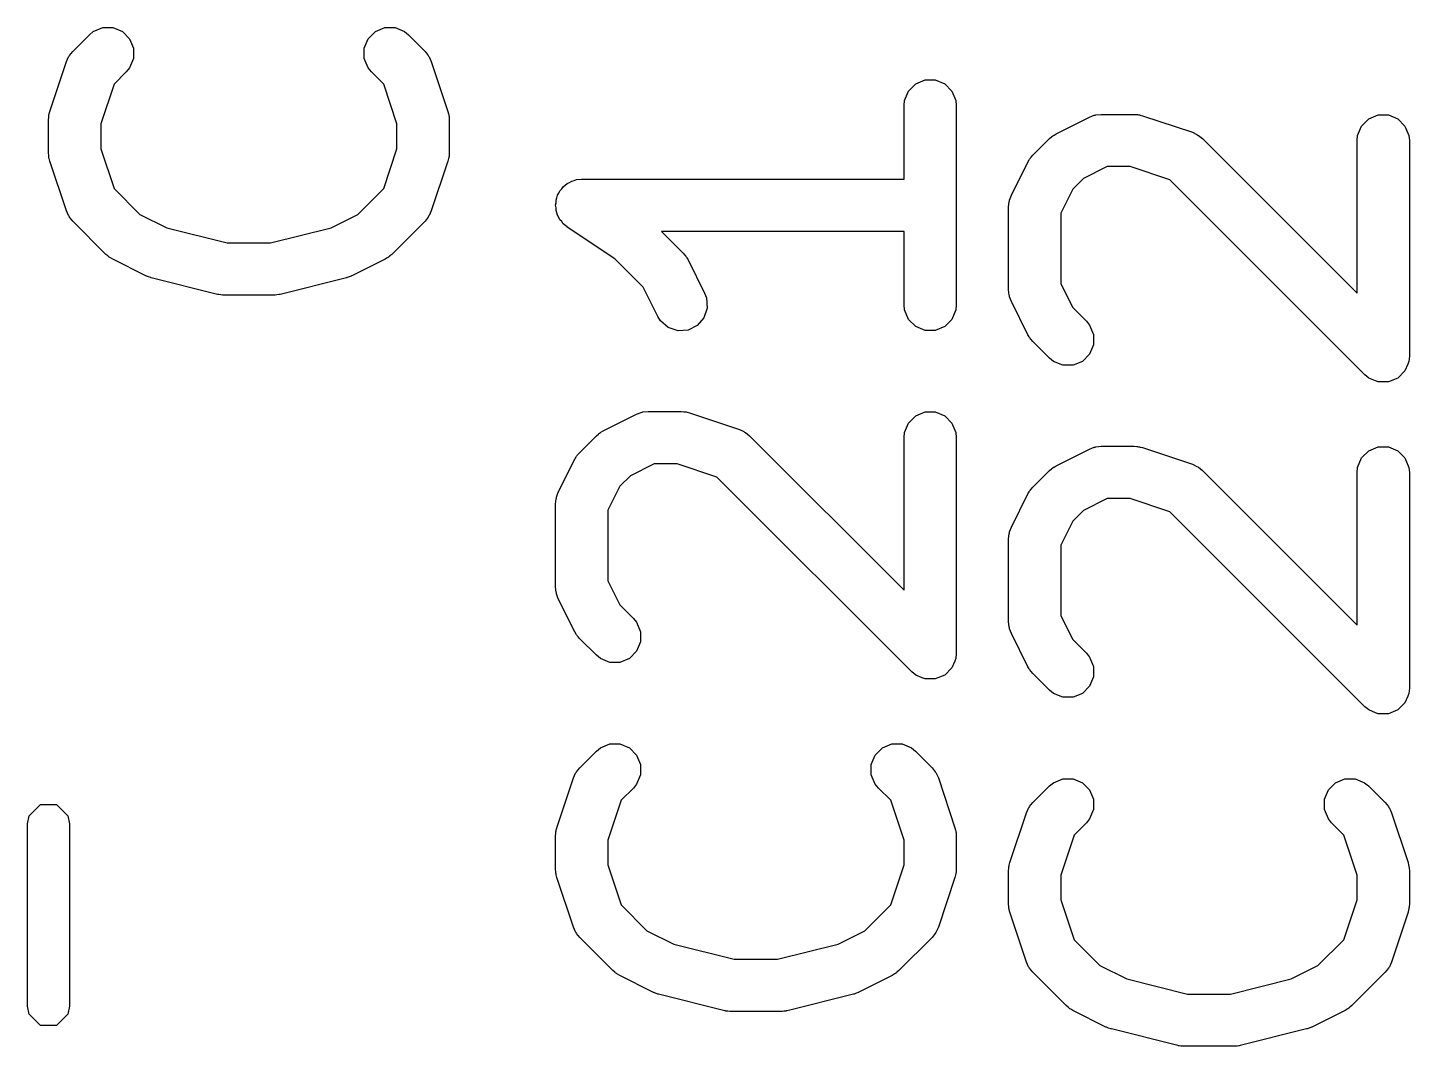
# Model space of a CAD drawing. Header units: inches. Extents: x 1.99 to 4.41, y -4.34 to -2.1.
# Drawn here: x 3.8364 to 3.9925, y -3.8983 to -3.7832 of the extents above; entities that cross this region are included whole.
import ezdxf

# ---------------------------------------------------------------- set-up
doc = ezdxf.new("R2010")
doc.units = ezdxf.units.IN
doc.header["$MEASUREMENT"] = 0
doc.layers.add('BLACK', color=250, linetype='CONTINUOUS')

msp = doc.modelspace()

# ---------------------------------------------------------------- linework, layer by layer
at = {"layer": 'BLACK', "linetype": 'CONTINUOUS'}
for p, q in [((3.84339, -3.78405), (3.84383, -3.78368)), ((3.84383, -3.78368), (3.8449, -3.78324)), ((3.8449, -3.78324), (3.84605, -3.78324)), ((3.84605, -3.78324), (3.84712, -3.78368)), ((3.84712, -3.78368), (3.84793, -3.7845)), ((3.87489, -3.7845), (3.87571, -3.78368)), ((3.87571, -3.78368), (3.87677, -3.78324)), ((3.87677, -3.78324), (3.87792, -3.78324)), ((3.87792, -3.78324), (3.87899, -3.78368)), ((3.87899, -3.78368), (3.87943, -3.78405)), ((3.84151, -3.78592), (3.84339, -3.78405)), ((3.84793, -3.7845), (3.84837, -3.78556)), ((3.87445, -3.78556), (3.87489, -3.7845)), ((3.87943, -3.78405), (3.88131, -3.78592)), ((3.8408, -3.78708), (3.84103, -3.78655)), ((3.84103, -3.78655), (3.8411, -3.78647)), ((3.8411, -3.78647), (3.84114, -3.78637)), ((3.84114, -3.78637), (3.84151, -3.78592)), ((3.84837, -3.78671), (3.84793, -3.78778)), ((3.84837, -3.78556), (3.84837, -3.78671)), ((3.87445, -3.78671), (3.87445, -3.78556)), ((3.87489, -3.78778), (3.87445, -3.78671)), ((3.88131, -3.78592), (3.88168, -3.78637)), ((3.88168, -3.78637), (3.88172, -3.78647)), ((3.88172, -3.78647), (3.88179, -3.78655)), ((3.88179, -3.78655), (3.88202, -3.78708)), ((3.83892, -3.7927), (3.8408, -3.78708)), ((3.84756, -3.78822), (3.84618, -3.78961)), ((3.84793, -3.78778), (3.84756, -3.78822)), ((3.87526, -3.78822), (3.87489, -3.78778)), ((3.87664, -3.78961), (3.87526, -3.78822)), ((3.88202, -3.78708), (3.8839, -3.7927)), ((3.84618, -3.78961), (3.84468, -3.79411)), ((3.87814, -3.79411), (3.87664, -3.78961)), ((3.93592, -3.79041), (3.93674, -3.7896)), ((3.93674, -3.7896), (3.9378, -3.78915)), ((3.9378, -3.78915), (3.93895, -3.78915)), ((3.93895, -3.78915), (3.94002, -3.7896)), ((3.94002, -3.7896), (3.94083, -3.79041)), ((3.93543, -3.79205), (3.93548, -3.79147)), ((3.93548, -3.79147), (3.93592, -3.79041)), ((3.94083, -3.79041), (3.94127, -3.79147)), ((3.94127, -3.79147), (3.94133, -3.79205)), ((3.83882, -3.79316), (3.83883, -3.79306)), ((3.83883, -3.79306), (3.83886, -3.79299)), ((3.83886, -3.79299), (3.83892, -3.7927)), ((3.8839, -3.7927), (3.88396, -3.79299)), ((3.88396, -3.79299), (3.88399, -3.79306)), ((3.88399, -3.79306), (3.884, -3.79316)), ((3.93543, -3.80035), (3.93543, -3.79205)), ((3.94133, -3.79205), (3.94133, -3.81455)), ((3.95701, -3.79313), (3.95711, -3.79309)), ((3.95711, -3.79309), (3.95769, -3.79304)), ((3.95769, -3.79304), (3.96144, -3.79304)), ((3.96144, -3.79304), (3.96173, -3.79306)), ((3.96173, -3.79306), (3.96181, -3.79306)), ((3.96181, -3.79306), (3.96191, -3.79308)), ((3.96191, -3.79308), (3.96201, -3.79309)), ((3.96201, -3.79309), (3.96209, -3.79312)), ((3.98792, -3.79353), (3.98898, -3.79309)), ((3.98898, -3.79309), (3.99014, -3.79309)), ((3.99014, -3.79309), (3.9912, -3.79353)), ((3.83877, -3.79364), (3.8388, -3.79334)), ((3.83877, -3.79738), (3.83877, -3.79364)), ((3.8388, -3.79327), (3.83882, -3.79316)), ((3.8388, -3.79334), (3.8388, -3.79327)), ((3.84468, -3.79411), (3.84468, -3.79691)), ((3.87814, -3.79691), (3.87814, -3.79411)), ((3.884, -3.79316), (3.88402, -3.79327)), ((3.88402, -3.79327), (3.88402, -3.79334)), ((3.88402, -3.79334), (3.88405, -3.79364)), ((3.88405, -3.79364), (3.88405, -3.79738)), ((3.95262, -3.79522), (3.95637, -3.79335)), ((3.95637, -3.79335), (3.95691, -3.79314)), ((3.95691, -3.79314), (3.95701, -3.79313)), ((3.96209, -3.79312), (3.96237, -3.79319)), ((3.96237, -3.79319), (3.968, -3.79506)), ((3.98666, -3.79541), (3.9871, -3.79435)), ((3.9871, -3.79435), (3.98792, -3.79353)), ((3.9912, -3.79353), (3.99201, -3.79435)), ((3.99201, -3.79435), (3.99246, -3.79541)), ((3.94998, -3.79765), (3.95185, -3.79577)), ((3.95185, -3.79577), (3.95208, -3.79559)), ((3.95208, -3.79559), (3.95213, -3.79553)), ((3.95213, -3.79553), (3.95222, -3.79547)), ((3.95222, -3.79547), (3.9523, -3.79541)), ((3.9523, -3.79541), (3.95237, -3.79538)), ((3.95237, -3.79538), (3.95262, -3.79522)), ((3.968, -3.79506), (3.96852, -3.7953)), ((3.96852, -3.7953), (3.9686, -3.79537)), ((3.9686, -3.79537), (3.9687, -3.79541)), ((3.9687, -3.79541), (3.96915, -3.79577)), ((3.96915, -3.79577), (3.98661, -3.81323)), ((3.98661, -3.79599), (3.98666, -3.79541)), ((3.98661, -3.81323), (3.98661, -3.79599)), ((3.99246, -3.79541), (3.99251, -3.79599)), ((3.99251, -3.79599), (3.99251, -3.82036)), ((3.8388, -3.79768), (3.83877, -3.79738)), ((3.8388, -3.79775), (3.8388, -3.79768)), ((3.83882, -3.79786), (3.8388, -3.79775)), ((3.84468, -3.79691), (3.84618, -3.80141)), ((3.87664, -3.80141), (3.87814, -3.79691)), ((3.88402, -3.79775), (3.884, -3.79786)), ((3.88405, -3.79738), (3.88402, -3.79768)), ((3.88402, -3.79768), (3.88402, -3.79775)), ((3.94979, -3.79788), (3.94998, -3.79765)), ((3.83883, -3.79796), (3.83882, -3.79786)), ((3.83886, -3.79803), (3.83883, -3.79796)), ((3.83892, -3.79832), (3.83886, -3.79803)), ((3.8408, -3.80394), (3.83892, -3.79832)), ((3.8839, -3.79832), (3.88202, -3.80394)), ((3.88396, -3.79803), (3.8839, -3.79832)), ((3.88399, -3.79796), (3.88396, -3.79803)), ((3.884, -3.79786), (3.88399, -3.79796)), ((3.94755, -3.80217), (3.94942, -3.79842)), ((3.94942, -3.79842), (3.94958, -3.79817)), ((3.94958, -3.79817), (3.94961, -3.7981)), ((3.94961, -3.7981), (3.94968, -3.79802)), ((3.94968, -3.79802), (3.94973, -3.79793)), ((3.94973, -3.79793), (3.94979, -3.79788)), ((3.95839, -3.79894), (3.95569, -3.80029)), ((3.96096, -3.79894), (3.95839, -3.79894)), ((3.96547, -3.80044), (3.96096, -3.79894)), ((3.89716, -3.80105), (3.89737, -3.80084)), ((3.89737, -3.80084), (3.89764, -3.80073)), ((3.89764, -3.80073), (3.89788, -3.80057)), ((3.89788, -3.80057), (3.89816, -3.80052)), ((3.89816, -3.80052), (3.89843, -3.8004)), ((3.89843, -3.8004), (3.899, -3.80035)), ((3.899, -3.80035), (3.89901, -3.80035)), ((3.89901, -3.80035), (3.89901, -3.80035)), ((3.89901, -3.80035), (3.89901, -3.80035)), ((3.89901, -3.80035), (3.93543, -3.80035)), ((3.95569, -3.80029), (3.95449, -3.80149)), ((3.98747, -3.82245), (3.96547, -3.80044)), ((3.84618, -3.80141), (3.8491, -3.80433)), ((3.87372, -3.80433), (3.87664, -3.80141)), ((3.89611, -3.80272), (3.89622, -3.80246)), ((3.89622, -3.80246), (3.89628, -3.80217)), ((3.89628, -3.80217), (3.89644, -3.80193)), ((3.89644, -3.80193), (3.89655, -3.80166)), ((3.89655, -3.80166), (3.89676, -3.80145)), ((3.89676, -3.80145), (3.89692, -3.80121)), ((3.89692, -3.80121), (3.89716, -3.80105)), ((3.94734, -3.80271), (3.94755, -3.80217)), ((3.95449, -3.80149), (3.95314, -3.80418)), ((3.84103, -3.80447), (3.8408, -3.80394)), ((3.88202, -3.80394), (3.88179, -3.80447)), ((3.89606, -3.8033), (3.89611, -3.80302)), ((3.89611, -3.80359), (3.89606, -3.8033)), ((3.89611, -3.80302), (3.89611, -3.80272)), ((3.89611, -3.80388), (3.89611, -3.80359)), ((3.89622, -3.80415), (3.89611, -3.80388)), ((3.94724, -3.80349), (3.94729, -3.80291)), ((3.94724, -3.81286), (3.94724, -3.80349)), ((3.94729, -3.80291), (3.94733, -3.80281)), ((3.94733, -3.80281), (3.94734, -3.80271)), ((3.8411, -3.80455), (3.84103, -3.80447)), ((3.84114, -3.80465), (3.8411, -3.80455)), ((3.84151, -3.8051), (3.84114, -3.80465)), ((3.84526, -3.80885), (3.84151, -3.8051)), ((3.8491, -3.80433), (3.85213, -3.80585)), ((3.87069, -3.80585), (3.87372, -3.80433)), ((3.88131, -3.8051), (3.87756, -3.80885)), ((3.88168, -3.80465), (3.88131, -3.8051)), ((3.88172, -3.80455), (3.88168, -3.80465)), ((3.88179, -3.80447), (3.88172, -3.80455)), ((3.89628, -3.80443), (3.89622, -3.80415)), ((3.89644, -3.80467), (3.89628, -3.80443)), ((3.89655, -3.80494), (3.89644, -3.80467)), ((3.89676, -3.80515), (3.89655, -3.80494)), ((3.89692, -3.80539), (3.89676, -3.80515)), ((3.89737, -3.80575), (3.89692, -3.80539)), ((3.95314, -3.80418), (3.95314, -3.81216)), ((3.85213, -3.80585), (3.85896, -3.80756)), ((3.86386, -3.80756), (3.87069, -3.80585)), ((3.89737, -3.80576), (3.89737, -3.80575)), ((3.89737, -3.80575), (3.89737, -3.80575)), ((3.90275, -3.80934), (3.89737, -3.80576)), ((3.89737, -3.80576), (3.89737, -3.80576)), ((3.93543, -3.80625), (3.90801, -3.80625)), ((3.90801, -3.80625), (3.91047, -3.80871)), ((3.93543, -3.81455), (3.93543, -3.80625)), ((3.85896, -3.80756), (3.86386, -3.80756)), ((3.91047, -3.80871), (3.91066, -3.80894)), ((3.84549, -3.80903), (3.84526, -3.80885)), ((3.84554, -3.80909), (3.84549, -3.80903)), ((3.84563, -3.80915), (3.84554, -3.80909)), ((3.84571, -3.80921), (3.84563, -3.80915)), ((3.84578, -3.80924), (3.84571, -3.80921)), ((3.84603, -3.8094), (3.84578, -3.80924)), ((3.84978, -3.81127), (3.84603, -3.8094)), ((3.87679, -3.8094), (3.87304, -3.81127)), ((3.87704, -3.80924), (3.87679, -3.8094)), ((3.87711, -3.80921), (3.87704, -3.80924)), ((3.87719, -3.80915), (3.87711, -3.80921)), ((3.87728, -3.80909), (3.87719, -3.80915)), ((3.87733, -3.80903), (3.87728, -3.80909)), ((3.87756, -3.80885), (3.87733, -3.80903)), ((3.90596, -3.81255), (3.90275, -3.80934)), ((3.91066, -3.80894), (3.91072, -3.80899)), ((3.91072, -3.80899), (3.91077, -3.80908)), ((3.91077, -3.80908), (3.91084, -3.80916)), ((3.91084, -3.80916), (3.91087, -3.80923)), ((3.91087, -3.80923), (3.91102, -3.80948)), ((3.91102, -3.80948), (3.9129, -3.81323)), ((3.84982, -3.81129), (3.84978, -3.81127)), ((3.84984, -3.8113), (3.84982, -3.81129)), ((3.85008, -3.81139), (3.84984, -3.8113)), ((3.85032, -3.81148), (3.85008, -3.81139)), ((3.85034, -3.81148), (3.85032, -3.81148)), ((3.85038, -3.8115), (3.85034, -3.81148)), ((3.85788, -3.81337), (3.85038, -3.8115)), ((3.87244, -3.8115), (3.86494, -3.81337)), ((3.87248, -3.81148), (3.87244, -3.8115)), ((3.8725, -3.81148), (3.87248, -3.81148)), ((3.87274, -3.81139), (3.8725, -3.81148)), ((3.87298, -3.8113), (3.87274, -3.81139)), ((3.873, -3.81129), (3.87298, -3.8113)), ((3.87304, -3.81127), (3.873, -3.81129)), ((3.85798, -3.81339), (3.85788, -3.81337)), ((3.85802, -3.8134), (3.85798, -3.81339)), ((3.85824, -3.81343), (3.85802, -3.8134)), ((3.8648, -3.8134), (3.86458, -3.81343)), ((3.86484, -3.81339), (3.8648, -3.8134)), ((3.86494, -3.81337), (3.86484, -3.81339)), ((3.90762, -3.81587), (3.90596, -3.81255)), ((3.9129, -3.81323), (3.91311, -3.81377)), ((3.94729, -3.81344), (3.94724, -3.81286)), ((3.95314, -3.81216), (3.95449, -3.81486)), ((3.85845, -3.81346), (3.85824, -3.81343)), ((3.8585, -3.81345), (3.85845, -3.81346)), ((3.8586, -3.81346), (3.8585, -3.81345)), ((3.86422, -3.81346), (3.8586, -3.81346)), ((3.86432, -3.81345), (3.86422, -3.81346)), ((3.86437, -3.81346), (3.86432, -3.81345)), ((3.86458, -3.81343), (3.86437, -3.81346)), ((3.91319, -3.81492), (3.91282, -3.81601)), ((3.91311, -3.81377), (3.91319, -3.81492)), ((3.93548, -3.81512), (3.93543, -3.81455)), ((3.94133, -3.81455), (3.94127, -3.81512)), ((3.94733, -3.81353), (3.94729, -3.81344)), ((3.94734, -3.81364), (3.94733, -3.81353)), ((3.94755, -3.81418), (3.94734, -3.81364)), ((3.94942, -3.81793), (3.94755, -3.81418)), ((3.95449, -3.81486), (3.95603, -3.8164)), ((3.90792, -3.81636), (3.90762, -3.81587)), ((3.90879, -3.81711), (3.90792, -3.81636)), ((3.91282, -3.81601), (3.91207, -3.81688)), ((3.93592, -3.81619), (3.93548, -3.81512)), ((3.93674, -3.817), (3.93592, -3.81619)), ((3.94083, -3.81619), (3.94002, -3.817)), ((3.94127, -3.81512), (3.94083, -3.81619)), ((3.95603, -3.8164), (3.95639, -3.81684)), ((3.90989, -3.81748), (3.90879, -3.81711)), ((3.91104, -3.8174), (3.90989, -3.81748)), ((3.91207, -3.81688), (3.91104, -3.8174)), ((3.9378, -3.81744), (3.93674, -3.817)), ((3.93895, -3.81744), (3.9378, -3.81744)), ((3.94002, -3.817), (3.93895, -3.81744)), ((3.94958, -3.81818), (3.94942, -3.81793)), ((3.95639, -3.81684), (3.95684, -3.81791)), ((3.95684, -3.81791), (3.95684, -3.81906)), ((3.94961, -3.81825), (3.94958, -3.81818)), ((3.94968, -3.81833), (3.94961, -3.81825)), ((3.94973, -3.81842), (3.94968, -3.81833)), ((3.94979, -3.81847), (3.94973, -3.81842)), ((3.94998, -3.8187), (3.94979, -3.81847)), ((3.95185, -3.82057), (3.94998, -3.8187)), ((3.95684, -3.81906), (3.95639, -3.82013)), ((3.9523, -3.82094), (3.95185, -3.82057)), ((3.95336, -3.82138), (3.9523, -3.82094)), ((3.95558, -3.82094), (3.95452, -3.82138)), ((3.95639, -3.82013), (3.95558, -3.82094)), ((3.99246, -3.82094), (3.99233, -3.82125)), ((3.99251, -3.82036), (3.99246, -3.82094)), ((3.95452, -3.82138), (3.95336, -3.82138)), ((3.98792, -3.82282), (3.98747, -3.82245)), ((3.99201, -3.822), (3.9912, -3.82282)), ((3.99233, -3.82125), (3.99201, -3.822)), ((3.98867, -3.82313), (3.98792, -3.82282)), ((3.98898, -3.82326), (3.98867, -3.82313)), ((3.99014, -3.82326), (3.98898, -3.82326)), ((3.98898, -3.82326), (3.98898, -3.82326)), ((3.9912, -3.82282), (3.99014, -3.82326)), ((3.90144, -3.82878), (3.90519, -3.82691)), ((3.90519, -3.82691), (3.90573, -3.8267)), ((3.90573, -3.8267), (3.90583, -3.82669)), ((3.90583, -3.82669), (3.90593, -3.82665)), ((3.90593, -3.82665), (3.90651, -3.82659)), ((3.90651, -3.82659), (3.91026, -3.82659)), ((3.91026, -3.82659), (3.91055, -3.82662)), ((3.91055, -3.82662), (3.91063, -3.82662)), ((3.91063, -3.82662), (3.91073, -3.82664)), ((3.91073, -3.82664), (3.91083, -3.82665)), ((3.91083, -3.82665), (3.91091, -3.82668)), ((3.91091, -3.82668), (3.91119, -3.82675)), ((3.91119, -3.82675), (3.91682, -3.82862)), ((3.93592, -3.82791), (3.93674, -3.82709)), ((3.93674, -3.82709), (3.9378, -3.82665)), ((3.9378, -3.82665), (3.93895, -3.82665)), ((3.93895, -3.82665), (3.94002, -3.82709)), ((3.94002, -3.82709), (3.94083, -3.82791)), ((3.90104, -3.82903), (3.90112, -3.82897)), ((3.90112, -3.82897), (3.90119, -3.82894)), ((3.90119, -3.82894), (3.90144, -3.82878)), ((3.91682, -3.82862), (3.91734, -3.82886)), ((3.91734, -3.82886), (3.91742, -3.82893)), ((3.91742, -3.82893), (3.91752, -3.82897)), ((3.91752, -3.82897), (3.91797, -3.82933)), ((3.93543, -3.82955), (3.93548, -3.82897)), ((3.93548, -3.82897), (3.93592, -3.82791)), ((3.94083, -3.82791), (3.94127, -3.82897)), ((3.94127, -3.82897), (3.94133, -3.82955)), ((3.8988, -3.83121), (3.90067, -3.82933)), ((3.90067, -3.82933), (3.9009, -3.82915)), ((3.9009, -3.82915), (3.90095, -3.82909)), ((3.90095, -3.82909), (3.90104, -3.82903)), ((3.91797, -3.82933), (3.93543, -3.84679)), ((3.93543, -3.84679), (3.93543, -3.82955)), ((3.94133, -3.82955), (3.94133, -3.85392)), ((3.95711, -3.83059), (3.95769, -3.83053)), ((3.95769, -3.83053), (3.96144, -3.83053)), ((3.96144, -3.83053), (3.96173, -3.83056)), ((3.96173, -3.83056), (3.96181, -3.83055)), ((3.96181, -3.83055), (3.96191, -3.83058)), ((3.96191, -3.83058), (3.96201, -3.83059)), ((3.89637, -3.83572), (3.89824, -3.83198)), ((3.89824, -3.83198), (3.8984, -3.83173)), ((3.8984, -3.83173), (3.89843, -3.83166)), ((3.89843, -3.83166), (3.89849, -3.83157)), ((3.89849, -3.83157), (3.89855, -3.83149)), ((3.89855, -3.83149), (3.89861, -3.83143)), ((3.89861, -3.83143), (3.8988, -3.83121)), ((3.95262, -3.83272), (3.95637, -3.83084)), ((3.95637, -3.83084), (3.95691, -3.83064)), ((3.95691, -3.83064), (3.95701, -3.83063)), ((3.95701, -3.83063), (3.95711, -3.83059)), ((3.96201, -3.83059), (3.96209, -3.83062)), ((3.96209, -3.83062), (3.96237, -3.83068)), ((3.96237, -3.83068), (3.968, -3.83256)), ((3.98666, -3.83291), (3.9871, -3.83184)), ((3.9871, -3.83184), (3.98792, -3.83103)), ((3.98792, -3.83103), (3.98898, -3.83059)), ((3.98898, -3.83059), (3.99014, -3.83059)), ((3.99014, -3.83059), (3.9912, -3.83103)), ((3.9912, -3.83103), (3.99201, -3.83184)), ((3.99201, -3.83184), (3.99246, -3.83291)), ((3.9072, -3.8325), (3.90451, -3.83385)), ((3.90978, -3.8325), (3.9072, -3.8325)), ((3.91429, -3.834), (3.90978, -3.8325)), ((3.94998, -3.83514), (3.95185, -3.83327)), ((3.95185, -3.83327), (3.95208, -3.83308)), ((3.95208, -3.83308), (3.95213, -3.83303)), ((3.95213, -3.83303), (3.95222, -3.83297)), ((3.95222, -3.83297), (3.9523, -3.8329)), ((3.9523, -3.8329), (3.95237, -3.83287)), ((3.95237, -3.83287), (3.95262, -3.83272)), ((3.968, -3.83256), (3.96852, -3.83279)), ((3.96852, -3.83279), (3.9686, -3.83286)), ((3.9686, -3.83286), (3.9687, -3.8329)), ((3.9687, -3.8329), (3.96915, -3.83327)), ((3.96915, -3.83327), (3.98661, -3.85073)), ((3.98661, -3.83348), (3.98666, -3.83291)), ((3.98661, -3.85073), (3.98661, -3.83348)), ((3.99246, -3.83291), (3.99251, -3.83348)), ((3.99251, -3.83348), (3.99251, -3.85786)), ((3.90331, -3.83504), (3.90196, -3.83774)), ((3.90451, -3.83385), (3.90331, -3.83504)), ((3.93629, -3.85601), (3.91429, -3.834)), ((3.94979, -3.83537), (3.94998, -3.83514)), ((3.89606, -3.83705), (3.89611, -3.83647)), ((3.89611, -3.83647), (3.89615, -3.83637)), ((3.89615, -3.83637), (3.89616, -3.83627)), ((3.89616, -3.83627), (3.89637, -3.83572)), ((3.94755, -3.83966), (3.94942, -3.83591)), ((3.94942, -3.83591), (3.94958, -3.83566)), ((3.94958, -3.83566), (3.94961, -3.83559)), ((3.94961, -3.83559), (3.94968, -3.83551)), ((3.94968, -3.83551), (3.94973, -3.83542)), ((3.94973, -3.83542), (3.94979, -3.83537)), ((3.95839, -3.83644), (3.95569, -3.83778)), ((3.96096, -3.83644), (3.95839, -3.83644)), ((3.96547, -3.83794), (3.96096, -3.83644)), ((3.89606, -3.84642), (3.89606, -3.83705)), ((3.90196, -3.83774), (3.90196, -3.84572)), ((3.95569, -3.83778), (3.95449, -3.83898)), ((3.98747, -3.85994), (3.96547, -3.83794)), ((3.94734, -3.8402), (3.94755, -3.83966)), ((3.95449, -3.83898), (3.95314, -3.84168)), ((3.94724, -3.84098), (3.94729, -3.84041)), ((3.94724, -3.85036), (3.94724, -3.84098)), ((3.94729, -3.84041), (3.94733, -3.84031)), ((3.94733, -3.84031), (3.94734, -3.8402)), ((3.95314, -3.84168), (3.95314, -3.84966)), ((3.90196, -3.84572), (3.90331, -3.84842)), ((3.89611, -3.847), (3.89606, -3.84642)), ((3.89615, -3.84709), (3.89611, -3.847)), ((3.89616, -3.8472), (3.89615, -3.84709)), ((3.89637, -3.84774), (3.89616, -3.8472)), ((3.89824, -3.85149), (3.89637, -3.84774)), ((3.90331, -3.84842), (3.90485, -3.84996)), ((3.90485, -3.84996), (3.90521, -3.8504)), ((3.90521, -3.8504), (3.90565, -3.85147)), ((3.94729, -3.85093), (3.94724, -3.85036)), ((3.95314, -3.84966), (3.95449, -3.85236)), ((3.8984, -3.85174), (3.89824, -3.85149)), ((3.89843, -3.85181), (3.8984, -3.85174)), ((3.89849, -3.85189), (3.89843, -3.85181)), ((3.89855, -3.85198), (3.89849, -3.85189)), ((3.89861, -3.85203), (3.89855, -3.85198)), ((3.8988, -3.85226), (3.89861, -3.85203)), ((3.90067, -3.85413), (3.8988, -3.85226)), ((3.90565, -3.85147), (3.90565, -3.85262)), ((3.94733, -3.85103), (3.94729, -3.85093)), ((3.94734, -3.85114), (3.94733, -3.85103)), ((3.94755, -3.85168), (3.94734, -3.85114)), ((3.94942, -3.85543), (3.94755, -3.85168)), ((3.95449, -3.85236), (3.95603, -3.85389)), ((3.90521, -3.85368), (3.9044, -3.8545)), ((3.90565, -3.85262), (3.90521, -3.85368)), ((3.94133, -3.85392), (3.94127, -3.85449)), ((3.95603, -3.85389), (3.95639, -3.85434)), ((3.90112, -3.8545), (3.90067, -3.85413)), ((3.90218, -3.85494), (3.90112, -3.8545)), ((3.90333, -3.85494), (3.90218, -3.85494)), ((3.9044, -3.8545), (3.90333, -3.85494)), ((3.94115, -3.85481), (3.94083, -3.85556)), ((3.94127, -3.85449), (3.94115, -3.85481)), ((3.94958, -3.85567), (3.94942, -3.85543)), ((3.95639, -3.85434), (3.95684, -3.8554)), ((3.95684, -3.8554), (3.95684, -3.85656)), ((3.93674, -3.85637), (3.93629, -3.85601)), ((3.93749, -3.85669), (3.93674, -3.85637)), ((3.9378, -3.85681), (3.93749, -3.85669)), ((3.93895, -3.85681), (3.9378, -3.85681)), ((3.9378, -3.85681), (3.9378, -3.85681)), ((3.94002, -3.85637), (3.93895, -3.85681)), ((3.94083, -3.85556), (3.94002, -3.85637)), ((3.94961, -3.85575), (3.94958, -3.85567)), ((3.94968, -3.85583), (3.94961, -3.85575)), ((3.94973, -3.85592), (3.94968, -3.85583)), ((3.94979, -3.85597), (3.94973, -3.85592)), ((3.94998, -3.85619), (3.94979, -3.85597)), ((3.95185, -3.85807), (3.94998, -3.85619)), ((3.95684, -3.85656), (3.95639, -3.85762)), ((3.9523, -3.85844), (3.95185, -3.85807)), ((3.95336, -3.85888), (3.9523, -3.85844)), ((3.95558, -3.85844), (3.95452, -3.85888)), ((3.95639, -3.85762), (3.95558, -3.85844)), ((3.99246, -3.85843), (3.99233, -3.85874)), ((3.99251, -3.85786), (3.99246, -3.85843)), ((3.95452, -3.85888), (3.95336, -3.85888)), ((3.98792, -3.86031), (3.98747, -3.85994)), ((3.99201, -3.8595), (3.9912, -3.86031)), ((3.99233, -3.85874), (3.99201, -3.8595)), ((3.98867, -3.86062), (3.98792, -3.86031)), ((3.98898, -3.86075), (3.98867, -3.86062)), ((3.99014, -3.86075), (3.98898, -3.86075)), ((3.98898, -3.86075), (3.98898, -3.86075)), ((3.9912, -3.86031), (3.99014, -3.86075)), ((3.90067, -3.86495), (3.90112, -3.86459)), ((3.90112, -3.86459), (3.90218, -3.86415)), ((3.90218, -3.86415), (3.90333, -3.86415)), ((3.90333, -3.86415), (3.9044, -3.86459)), ((3.9044, -3.86459), (3.90521, -3.8654)), ((3.93217, -3.8654), (3.93299, -3.86459)), ((3.93299, -3.86459), (3.93405, -3.86415)), ((3.93405, -3.86415), (3.93521, -3.86415)), ((3.93521, -3.86415), (3.93627, -3.86459)), ((3.93627, -3.86459), (3.93672, -3.86495)), ((3.8988, -3.86683), (3.90067, -3.86495)), ((3.90521, -3.8654), (3.90565, -3.86647)), ((3.90565, -3.86647), (3.90565, -3.86762)), ((3.93173, -3.86647), (3.93217, -3.8654)), ((3.93173, -3.86762), (3.93173, -3.86647)), ((3.93672, -3.86495), (3.93859, -3.86683)), ((3.89621, -3.87361), (3.89808, -3.86798)), ((3.89808, -3.86798), (3.89832, -3.86745)), ((3.89832, -3.86745), (3.89839, -3.86737)), ((3.89839, -3.86737), (3.89843, -3.86728)), ((3.89843, -3.86728), (3.8988, -3.86683)), ((3.90565, -3.86762), (3.90521, -3.86868)), ((3.93217, -3.86868), (3.93173, -3.86762)), ((3.93859, -3.86683), (3.93896, -3.86728)), ((3.93896, -3.86728), (3.939, -3.86737)), ((3.939, -3.86737), (3.93907, -3.86745)), ((3.93907, -3.86745), (3.93931, -3.86798)), ((3.93931, -3.86798), (3.94118, -3.87361)), ((3.90485, -3.86913), (3.90346, -3.87051)), ((3.90521, -3.86868), (3.90485, -3.86913)), ((3.93254, -3.86913), (3.93217, -3.86868)), ((3.93392, -3.87051), (3.93254, -3.86913)), ((3.94998, -3.87077), (3.95185, -3.86889)), ((3.95185, -3.86889), (3.9523, -3.86852)), ((3.9523, -3.86852), (3.95336, -3.86808)), ((3.95336, -3.86808), (3.95452, -3.86808)), ((3.95452, -3.86808), (3.95558, -3.86852)), ((3.95558, -3.86852), (3.95639, -3.86934)), ((3.95639, -3.86934), (3.95684, -3.8704)), ((3.98291, -3.8704), (3.98336, -3.86934)), ((3.98336, -3.86934), (3.98417, -3.86852)), ((3.98417, -3.86852), (3.98523, -3.86808)), ((3.98523, -3.86808), (3.98639, -3.86808)), ((3.98639, -3.86808), (3.98745, -3.86852)), ((3.98745, -3.86852), (3.9879, -3.86889)), ((3.9879, -3.86889), (3.98977, -3.87077)), ((3.8366, -3.87228), (3.83788, -3.871)), ((3.83788, -3.871), (3.83968, -3.871)), ((3.83968, -3.871), (3.84096, -3.87228)), ((3.90346, -3.87051), (3.90196, -3.87502)), ((3.93543, -3.87502), (3.93392, -3.87051)), ((3.94961, -3.87121), (3.94998, -3.87077)), ((3.95684, -3.8704), (3.95684, -3.87155)), ((3.98291, -3.87155), (3.98291, -3.8704)), ((3.98977, -3.87077), (3.99014, -3.87121)), ((3.83642, -3.87318), (3.8366, -3.87228)), ((3.84096, -3.87228), (3.84114, -3.87318)), ((3.94739, -3.87754), (3.94926, -3.87192)), ((3.94926, -3.87192), (3.9495, -3.87139)), ((3.9495, -3.87139), (3.94957, -3.87131)), ((3.94957, -3.87131), (3.94961, -3.87121)), ((3.95639, -3.87262), (3.95603, -3.87307)), ((3.95684, -3.87155), (3.95639, -3.87262)), ((3.98336, -3.87262), (3.98291, -3.87155)), ((3.98372, -3.87307), (3.98336, -3.87262)), ((3.99014, -3.87121), (3.99018, -3.87131)), ((3.99018, -3.87131), (3.99025, -3.87139)), ((3.99025, -3.87139), (3.99049, -3.87192)), ((3.99049, -3.87192), (3.99236, -3.87754)), ((3.83642, -3.89375), (3.83642, -3.87318)), ((3.84114, -3.87318), (3.84114, -3.89375)), ((3.89606, -3.87454), (3.89608, -3.87425)), ((3.89608, -3.87417), (3.8961, -3.87407)), ((3.89608, -3.87425), (3.89608, -3.87417)), ((3.8961, -3.87407), (3.89611, -3.87396)), ((3.89611, -3.87396), (3.89614, -3.87389)), ((3.89614, -3.87389), (3.89621, -3.87361)), ((3.94118, -3.87361), (3.94124, -3.87389)), ((3.94124, -3.87389), (3.94127, -3.87396)), ((3.94127, -3.87396), (3.94128, -3.87407)), ((3.94128, -3.87407), (3.94131, -3.87417)), ((3.94131, -3.87417), (3.9413, -3.87425)), ((3.9413, -3.87425), (3.94133, -3.87454)), ((3.95603, -3.87307), (3.95465, -3.87445)), ((3.9851, -3.87445), (3.98372, -3.87307)), ((3.89606, -3.87829), (3.89606, -3.87454)), ((3.90196, -3.87502), (3.90196, -3.87781)), ((3.93543, -3.87781), (3.93543, -3.87502)), ((3.94133, -3.87454), (3.94133, -3.87829)), ((3.95465, -3.87445), (3.95314, -3.87896)), ((3.98661, -3.87896), (3.9851, -3.87445)), ((3.89608, -3.87858), (3.89606, -3.87829)), ((3.89608, -3.87866), (3.89608, -3.87858)), ((3.8961, -3.87876), (3.89608, -3.87866)), ((3.89611, -3.87887), (3.8961, -3.87876)), ((3.89614, -3.87894), (3.89611, -3.87887)), ((3.89621, -3.87922), (3.89614, -3.87894)), ((3.90196, -3.87781), (3.90346, -3.88232)), ((3.93392, -3.88232), (3.93543, -3.87781)), ((3.94124, -3.87894), (3.94118, -3.87922)), ((3.94127, -3.87887), (3.94124, -3.87894)), ((3.94128, -3.87876), (3.94127, -3.87887)), ((3.94131, -3.87866), (3.94128, -3.87876)), ((3.94133, -3.87829), (3.9413, -3.87858)), ((3.9413, -3.87858), (3.94131, -3.87866)), ((3.94724, -3.87848), (3.94727, -3.87819)), ((3.94724, -3.88223), (3.94724, -3.87848)), ((3.94726, -3.87811), (3.94728, -3.87801)), ((3.94727, -3.87819), (3.94726, -3.87811)), ((3.94728, -3.87801), (3.94729, -3.8779)), ((3.94729, -3.8779), (3.94732, -3.87783)), ((3.94732, -3.87783), (3.94739, -3.87754)), ((3.95314, -3.87896), (3.95314, -3.88175)), ((3.98661, -3.88175), (3.98661, -3.87896)), ((3.99236, -3.87754), (3.99243, -3.87783)), ((3.99243, -3.87783), (3.99246, -3.8779)), ((3.99246, -3.8779), (3.99247, -3.87801)), ((3.99247, -3.87801), (3.99249, -3.87811)), ((3.99249, -3.87811), (3.99248, -3.87819)), ((3.99248, -3.87819), (3.99251, -3.87848)), ((3.99251, -3.87848), (3.99251, -3.88223)), ((3.89808, -3.88485), (3.89621, -3.87922)), ((3.94118, -3.87922), (3.93931, -3.88485)), ((3.95314, -3.88175), (3.95465, -3.88626)), ((3.9851, -3.88626), (3.98661, -3.88175)), ((3.90346, -3.88232), (3.90638, -3.88524)), ((3.93101, -3.88524), (3.93392, -3.88232)), ((3.94727, -3.88252), (3.94724, -3.88223)), ((3.94726, -3.8826), (3.94727, -3.88252)), ((3.94728, -3.8827), (3.94726, -3.8826)), ((3.94729, -3.8828), (3.94728, -3.8827)), ((3.94732, -3.88288), (3.94729, -3.8828)), ((3.94739, -3.88316), (3.94732, -3.88288)), ((3.94926, -3.88879), (3.94739, -3.88316)), ((3.99236, -3.88316), (3.99049, -3.88879)), ((3.99243, -3.88288), (3.99236, -3.88316)), ((3.99246, -3.8828), (3.99243, -3.88288)), ((3.99247, -3.8827), (3.99246, -3.8828)), ((3.99249, -3.8826), (3.99247, -3.8827)), ((3.99251, -3.88223), (3.99248, -3.88252)), ((3.99248, -3.88252), (3.99249, -3.8826)), ((3.89832, -3.88538), (3.89808, -3.88485)), ((3.93931, -3.88485), (3.93907, -3.88538)), ((3.89839, -3.88546), (3.89832, -3.88538)), ((3.89843, -3.88555), (3.89839, -3.88546)), ((3.8988, -3.886), (3.89843, -3.88555)), ((3.90254, -3.88975), (3.8988, -3.886)), ((3.90638, -3.88524), (3.90941, -3.88675)), ((3.90941, -3.88675), (3.91625, -3.88846)), ((3.92114, -3.88846), (3.92797, -3.88675)), ((3.92797, -3.88675), (3.93101, -3.88524)), ((3.93859, -3.886), (3.93484, -3.88975)), ((3.93896, -3.88555), (3.93859, -3.886)), ((3.939, -3.88546), (3.93896, -3.88555)), ((3.93907, -3.88538), (3.939, -3.88546)), ((3.95465, -3.88626), (3.95756, -3.88917)), ((3.98219, -3.88917), (3.9851, -3.88626)), ((3.90277, -3.88994), (3.90254, -3.88975)), ((3.91625, -3.88846), (3.92114, -3.88846)), ((3.93484, -3.88975), (3.93462, -3.88994)), ((3.9495, -3.88931), (3.94926, -3.88879)), ((3.94957, -3.88939), (3.9495, -3.88931)), ((3.94961, -3.88949), (3.94957, -3.88939)), ((3.94998, -3.88994), (3.94961, -3.88949)), ((3.95756, -3.88917), (3.96059, -3.89069)), ((3.97916, -3.89069), (3.98219, -3.88917)), ((3.99014, -3.88949), (3.98977, -3.88994)), ((3.99018, -3.88939), (3.99014, -3.88949)), ((3.99025, -3.88931), (3.99018, -3.88939)), ((3.99049, -3.88879), (3.99025, -3.88931)), ((3.90282, -3.89), (3.90277, -3.88994)), ((3.90291, -3.89005), (3.90282, -3.89)), ((3.90299, -3.89012), (3.90291, -3.89005)), ((3.90306, -3.89015), (3.90299, -3.89012)), ((3.90331, -3.89031), (3.90306, -3.89015)), ((3.90706, -3.89218), (3.90331, -3.89031)), ((3.93407, -3.89031), (3.93033, -3.89218)), ((3.93432, -3.89015), (3.93407, -3.89031)), ((3.93439, -3.89012), (3.93432, -3.89015)), ((3.93448, -3.89005), (3.93439, -3.89012)), ((3.93456, -3.89), (3.93448, -3.89005)), ((3.93462, -3.88994), (3.93456, -3.89)), ((3.95373, -3.89369), (3.94998, -3.88994)), ((3.96059, -3.89069), (3.96743, -3.8924)), ((3.97232, -3.8924), (3.97916, -3.89069)), ((3.98977, -3.88994), (3.98602, -3.89369)), ((3.9071, -3.8922), (3.90706, -3.89218)), ((3.90712, -3.89221), (3.9071, -3.8922)), ((3.90736, -3.89229), (3.90712, -3.89221)), ((3.9076, -3.89239), (3.90736, -3.89229)), ((3.90762, -3.89239), (3.9076, -3.89239)), ((3.90767, -3.8924), (3.90762, -3.89239)), ((3.91517, -3.89428), (3.90767, -3.8924)), ((3.92972, -3.8924), (3.92222, -3.89428)), ((3.92976, -3.89239), (3.92972, -3.8924)), ((3.92978, -3.89239), (3.92976, -3.89239)), ((3.93002, -3.8923), (3.92978, -3.89239)), ((3.93027, -3.89221), (3.93002, -3.8923)), ((3.93028, -3.8922), (3.93027, -3.89221)), ((3.93033, -3.89218), (3.93028, -3.8922)), ((3.96743, -3.8924), (3.97232, -3.8924)), ((3.8366, -3.89465), (3.83642, -3.89375)), ((3.84114, -3.89375), (3.84096, -3.89465)), ((3.91527, -3.89429), (3.91517, -3.89428)), ((3.91531, -3.89431), (3.91527, -3.89429)), ((3.91552, -3.89433), (3.91531, -3.89431)), ((3.91574, -3.89436), (3.91552, -3.89433)), ((3.91578, -3.89436), (3.91574, -3.89436)), ((3.91588, -3.89437), (3.91578, -3.89436)), ((3.92151, -3.89437), (3.91588, -3.89437)), ((3.92161, -3.89436), (3.92151, -3.89437)), ((3.92165, -3.89436), (3.92161, -3.89436)), ((3.92186, -3.89433), (3.92165, -3.89436)), ((3.92208, -3.89431), (3.92186, -3.89433)), ((3.92212, -3.89429), (3.92208, -3.89431)), ((3.92222, -3.89428), (3.92212, -3.89429)), ((3.95395, -3.89387), (3.95373, -3.89369)), ((3.954, -3.89393), (3.95395, -3.89387)), ((3.95409, -3.89399), (3.954, -3.89393)), ((3.95417, -3.89406), (3.95409, -3.89399)), ((3.95425, -3.89409), (3.95417, -3.89406)), ((3.95449, -3.89424), (3.95425, -3.89409)), ((3.95824, -3.89612), (3.95449, -3.89424)), ((3.98526, -3.89424), (3.98151, -3.89612)), ((3.9855, -3.89409), (3.98526, -3.89424)), ((3.98558, -3.89406), (3.9855, -3.89409)), ((3.98566, -3.89399), (3.98558, -3.89406)), ((3.98575, -3.89393), (3.98566, -3.89399)), ((3.9858, -3.89387), (3.98575, -3.89393)), ((3.98602, -3.89369), (3.9858, -3.89387)), ((3.83788, -3.89593), (3.8366, -3.89465)), ((3.83968, -3.89593), (3.83788, -3.89593)), ((3.84096, -3.89465), (3.83968, -3.89593)), ((3.95829, -3.89613), (3.95824, -3.89612)), ((3.9583, -3.89615), (3.95829, -3.89613)), ((3.98146, -3.89613), (3.98145, -3.89615)), ((3.98151, -3.89612), (3.98146, -3.89613)), ((3.95854, -3.89623), (3.9583, -3.89615)), ((3.95878, -3.89632), (3.95854, -3.89623)), ((3.9588, -3.89633), (3.95878, -3.89632)), ((3.95885, -3.89634), (3.9588, -3.89633)), ((3.96635, -3.89822), (3.95885, -3.89634)), ((3.9809, -3.89634), (3.9734, -3.89822)), ((3.98094, -3.89633), (3.9809, -3.89634)), ((3.98097, -3.89632), (3.98094, -3.89633)), ((3.98121, -3.89623), (3.98097, -3.89632)), ((3.98145, -3.89615), (3.98121, -3.89623)), ((3.96645, -3.89823), (3.96635, -3.89822)), ((3.96649, -3.89825), (3.96645, -3.89823)), ((3.9667, -3.89827), (3.96649, -3.89825)), ((3.96692, -3.8983), (3.9667, -3.89827)), ((3.96696, -3.89829), (3.96692, -3.8983)), ((3.96706, -3.8983), (3.96696, -3.89829)), ((3.97269, -3.8983), (3.96706, -3.8983)), ((3.97279, -3.89829), (3.97269, -3.8983)), ((3.97283, -3.8983), (3.97279, -3.89829)), ((3.97305, -3.89827), (3.97283, -3.8983)), ((3.97326, -3.89825), (3.97305, -3.89827)), ((3.9733, -3.89823), (3.97326, -3.89825)), ((3.9734, -3.89822), (3.9733, -3.89823))]:
    msp.add_line(p, q, dxfattribs=at)

doc.saveas('drawing.dxf')
